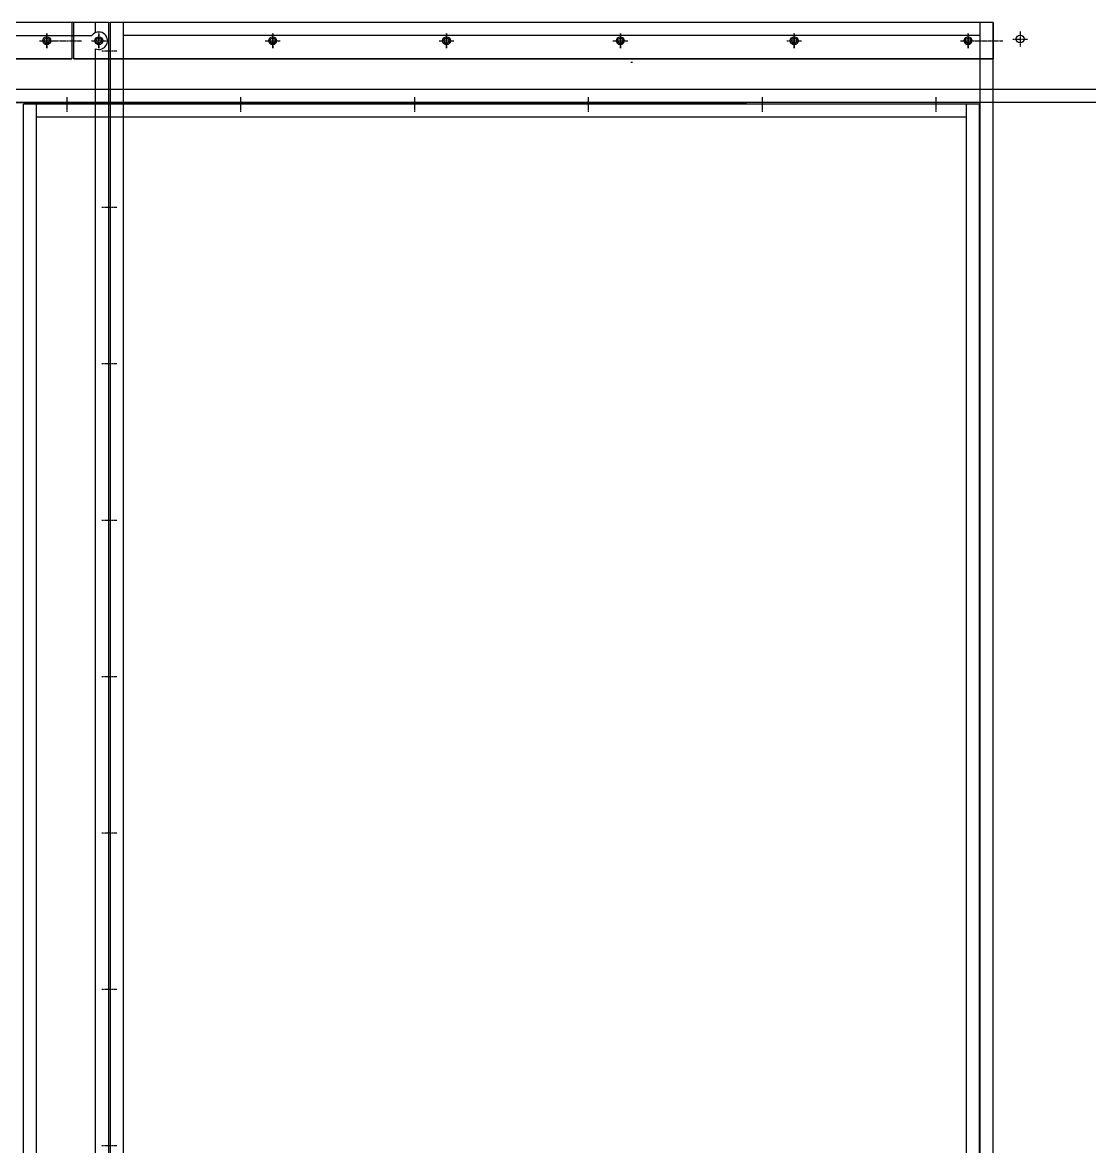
# Model space of a CAD drawing. Header units: millimetres. Extents: x 3756 to 33163, y 2897 to 23692.
# Drawn here: x 15517 to 16745, y 10512 to 11806 of the extents above; entities that cross this region are included whole.
import ezdxf

# ---------------------------------------------------------------- set-up
doc = ezdxf.new("R2010")
doc.units = ezdxf.units.MM
doc.linetypes.add('CENTER', pattern=[2, 1.25, -0.25, 0.25, -0.25])
doc.layers.add('center', color=1, linetype='CENTER')

# ---------------------------------------------------------------- blocks, each defined once
blk = doc.blocks.new('A$C1F404FBA')
for p, q in [((9.5, 2586), (9.5, 0)), ((1025.5, 2586), (9.5, 2586)), ((24.5, 2586), (24.5, 0)), ((1010.5, 0), (1010.5, 2586)), ((1025.5, 0), (1025.5, 2586)), ((1010.5, 2571), (24.5, 2571))]:
    blk.add_line(p, q)
at = {"color": 7}
for centre in [(196.5, 2565), (396.5, 2565), (596.5, 2565), (796.5, 2565), (996.5, 2565)]:
    blk.add_circle(centre, 4.5, dxfattribs=at)
at = {"color": 1}
blk.add_circle((196.5, 2565), 3, dxfattribs=at)
at = {"layer": 'center', "color": 1}
for p, q in [((188, 2565), (205, 2565)), ((188, 2565), (205, 2565)), ((196.5, 2573.5), (196.5, 2556.5)), ((196.5, 2573.5), (196.5, 2556.5)), ((388, 2565), (405, 2565)), ((396.5, 2573.5), (396.5, 2556.5)), ((588, 2565), (605, 2565)), ((596.5, 2573.5), (596.5, 2556.5)), ((788, 2565), (805, 2565)), ((796.5, 2573.5), (796.5, 2556.5)), ((988, 2565), (1005, 2565)), ((996.5, 2573.5), (996.5, 2556.5)), ((1019.5, 2565), (1036.5, 2565))]:
    blk.add_line(p, q, dxfattribs=at)
at = {"layer": 'center'}
for p, q in [((17, 2553), (0, 2553)), ((17, 2373), (0, 2373)), ((17, 2193), (0, 2193)), ((17, 2013), (0, 2013)), ((17, 1833), (0, 1833)), ((17, 1653), (0, 1653)), ((17, 1473), (0, 1473)), ((17, 1293), (0, 1293))]:
    blk.add_line(p, q, dxfattribs=at)
blk = doc.blocks.new('A$C25707C5C')
for p, q in [((1100, 2586), (0, 2586)), ((1085, 2574.2), (1085, 2586)), ((1100, 2586), (1100, 0)), ((15, 2571), (1081, 2571)), ((1085, 0), (1085, 2555.8))]:
    blk.add_line(p, q)
for centre in [(1029, 2565), (1089, 2565)]:
    blk.add_circle(centre, 4.5)
blk.add_arc((1089, 2565), 10, 246.4181, 143.1301)
at = {"layer": 'center', "color": 1}
for p, q in [((1020.5, 2565), (1037.5, 2565)), ((1029, 2573.5), (1029, 2556.5)), ((1080.5, 2565), (1097.5, 2565)), ((1089, 2573.5), (1089, 2556.5))]:
    blk.add_line(p, q, dxfattribs=at)
at = {"layer": 'center'}
for p, q in [((1109.5, 2553), (1092.5, 2553)), ((1109.5, 2373), (1092.5, 2373)), ((1109.5, 2193), (1092.5, 2193)), ((1109.5, 2013), (1092.5, 2013)), ((1109.5, 1833), (1092.5, 1833)), ((1109.5, 1653), (1092.5, 1653)), ((1109.5, 1473), (1092.5, 1473)), ((1109.5, 1293), (1092.5, 1293))]:
    blk.add_line(p, q, dxfattribs=at)
blk = doc.blocks.new('A$C00BA3925')
for p, q in [((0, 11), (0, 1069)), ((0, 1069), (0, 11)), ((0, 1069), (0, 11)), ((0, 1069), (42, 1069)), ((42, 11), (0, 11))]:
    blk.add_line(p, q)
at = {"color": 7, "lineweight": 15}
for p, q in [((0, 11), (0, 1069)), ((42, 11), (42, 1069)), ((3.5, 11), (0, 11)), ((20, 11), (3.5, 11)), ((20, 11), (42, 11))]:
    blk.add_line(p, q, dxfattribs=at)
for centre in [(21, 1040), (21, 840), (21, 840), (21, 640), (21, 440), (21, 240), (21, 40)]:
    blk.add_circle(centre, 3)
at = {"layer": 'center'}
for p, q in [((21, 1048.5), (21, 1031.5)), ((12.5, 1040), (29.5, 1040)), ((21, 848.5), (21, 831.5)), ((21, 848.5), (21, 831.5)), ((12.5, 840), (29.5, 840)), ((12.5, 840), (29.5, 840)), ((21, 648.5), (21, 631.5)), ((12.5, 640), (29.5, 640)), ((12.5, 440), (29.5, 440)), ((21, 448.5), (21, 431.5)), ((21, 248.5), (21, 231.5)), ((12.5, 240), (29.5, 240)), ((12.5, 40), (29.5, 40)), ((21, 48.5), (21, 31.5)), ((21, 34.5), (21, 17.5)), ((21, 17), (21, 0))]:
    blk.add_line(p, q, dxfattribs=at)
blk = doc.blocks.new('A$C39BF085F')
at = {"color": 7, "lineweight": 15}
for p, q in [((1058, 42), (0, 42)), ((1058, 20), (1058, 42)), ((1058, 20), (1058, 3.5)), ((1058, 0), (0, 0)), ((1058, 3.5), (1058, 0))]:
    blk.add_line(p, q, dxfattribs=at)
for p, q in [((0, 0), (0, 42)), ((1058, 42), (1058, 0)), ((1058, 0), (0, 0)), ((0, 0), (1058, 0)), ((0, 0), (1058, 0))]:
    blk.add_line(p, q)
for centre in [(29, 21), (229, 21), (229, 21), (429, 21), (629, 21), (829, 21), (1029, 21)]:
    blk.add_circle(centre, 3)
at = {"layer": 'center'}
for p, q in [((29, 12.5), (29, 29.5)), ((229, 12.5), (229, 29.5)), ((229, 12.5), (229, 29.5)), ((429, 12.5), (429, 29.5)), ((629, 12.5), (629, 29.5)), ((829, 12.5), (829, 29.5)), ((1029, 12.5), (1029, 29.5)), ((20.5, 21), (37.5, 21)), ((220.5, 21), (237.5, 21)), ((220.5, 21), (237.5, 21)), ((420.5, 21), (437.5, 21)), ((620.5, 21), (637.5, 21)), ((820.5, 21), (837.5, 21)), ((1020.5, 21), (1037.5, 21)), ((1034.5, 21), (1051.5, 21)), ((1052, 21), (1069, 21))]:
    blk.add_line(p, q, dxfattribs=at)
blk = doc.blocks.new('A$C598110FA')
for p, q in [((0, 9.5), (0, 2265.5)), ((0, 9.5), (0, 2265.5)), ((1100, 2265.5), (0, 2265.5)), ((15, 9.5), (15, 2265.5)), ((1100, 2265.5), (1058, 2265.5)), ((1085, 9.5), (1085, 2265.5)), ((1085, 9.5), (1085, 2265.5)), ((1100, 9.5), (1100, 2265.5)), ((1100, 9.5), (1100, 2265.5)), ((1100, 9.5), (1100, 2265.5)), ((1100, 9.5), (1100, 2265.5)), ((1100, 9.5), (1100, 2265.5)), ((1100, 9.5), (1100, 2265.5)), ((1085, 2250.5), (15, 2250.5))]:
    blk.add_line(p, q)
at = {"layer": 'center'}
for p, q in [((50, 2273.5), (50, 2256.5)), ((250, 2273.5), (250, 2256.5)), ((450, 2273.5), (450, 2256.5)), ((650, 2273.5), (650, 2256.5)), ((850, 2273.5), (850, 2256.5)), ((1050, 2273.5), (1050, 2256.5)), ((1050, 2273.5), (1050, 2256.5))]:
    blk.add_line(p, q, dxfattribs=at)
blk = doc.blocks.new('1')
for p, q in [((16217.1, 11760.4), (16219.1, 11760.4)), ((16816, 11729.1), (14431, 11729.1)), ((16816, 11714.1), (14416, 11714.1)), ((14558, 11714.1), (16350, 11714.1))]:
    blk.add_line(p, q)
blk.add_circle((16665, 11787.1), 4.5)
blk.add_circle((16665, 11787.1), 4.5)
at = {"layer": 'center'}
for p, q in [((16656.5, 11787.1), (16673.5, 11787.1)), ((16665, 11795.6), (16665, 11778.6))]:
    blk.add_line(p, q, dxfattribs=at)
for name, p in [('A$C25707C5C', (14516, 9220.1)), ('A$C39BF085F', (15576, 11764.1)), ('A$C1F404FBA', (15608.5, 9220.1))]:
    blk.add_blockref(name, p)
at = {"rotation": 90}
blk.add_blockref('A$C00BA3925', (15585, 11764.1), dxfattribs=at)
at = {"color": 7}
blk.add_blockref('A$C598110FA', (15518.1, 9446.6), dxfattribs=at)

msp = doc.modelspace()

# ---------------------------------------------------------------- block references
msp.add_blockref('1', (0, 0))

doc.saveas('drawing.dxf')
